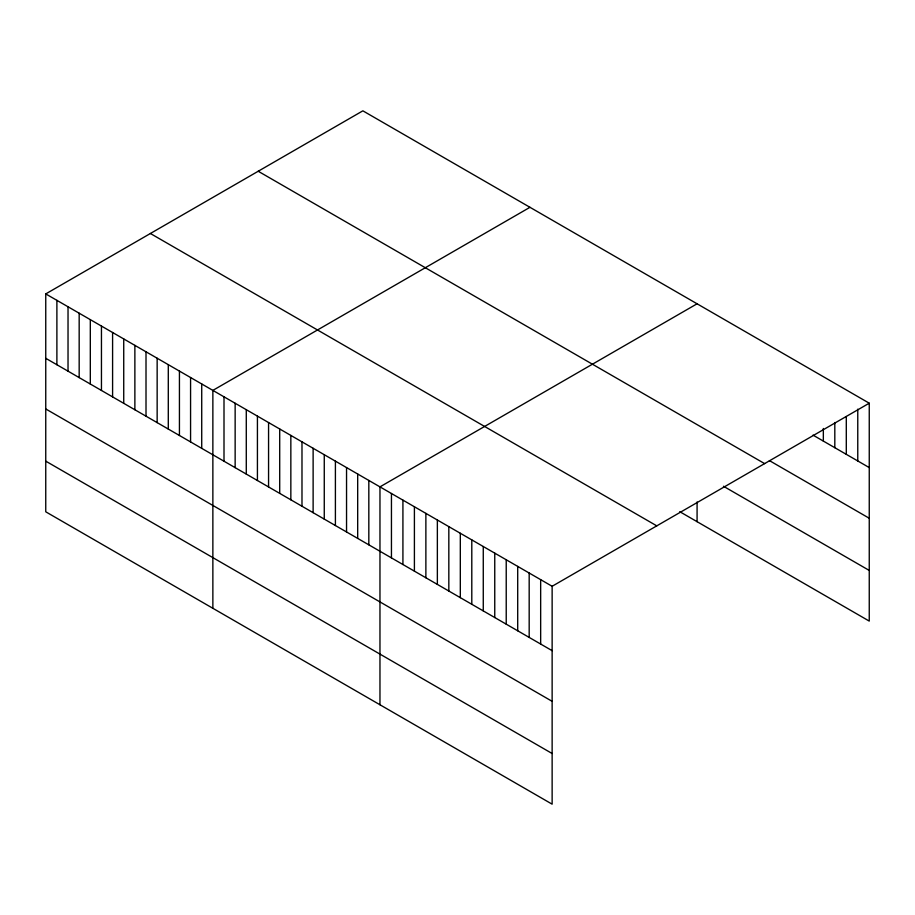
<?xml version="1.0" encoding="UTF-8"?>
<svg xmlns="http://www.w3.org/2000/svg" width="915" height="915" viewBox="0 0 915 915"><rect width="100%" height="100%" fill="white"/><g stroke="black" fill="none" stroke-linecap="round" stroke-linejoin="round"><path stroke-width="1.37" d="M45.75 293.909L552.134 586.275L552.134 804.171L45.75 511.805L45.75 293.909L362.866 110.829L869.25 403.195L869.25 621.091L679.754 511.679M529.968 207.305L212.863 390.396L212.863 608.292M697.081 303.791L379.965 486.872L379.965 704.767M552.134 586.275L869.25 403.195M813.012 435.117L869.25 467.588M769.389 460.588L869.25 518.245M258.213 171.254L764.608 463.608M723.479 486.265L869.25 570.434M150.392 233.497L656.787 525.862M45.75 358.303L552.134 650.668M45.75 408.959L552.134 701.325M45.75 461.149L552.134 753.514M857.767 409.165L857.767 460.954M846.295 416.531L846.295 454.332M834.812 422.513L834.812 447.709M823.34 428.483L823.34 441.076M697.081 501.98L697.081 521.687M540.662 579.653L540.662 644.046M529.179 573.019L529.179 637.412M517.707 566.396L517.707 630.79M506.224 559.763L506.224 624.156M494.752 553.14L494.752 617.534M483.269 546.518L483.269 610.911M471.797 539.884L471.797 604.277M460.314 533.262L460.314 597.655M448.83 526.628L448.83 591.021M437.359 520.006L437.359 584.399M425.875 513.384L425.875 577.777M414.404 506.75L414.404 571.143M402.92 500.128L402.92 564.521M391.448 493.494L391.448 557.898M368.825 480.444L368.825 544.837M357.685 474.004L357.685 538.397M346.545 467.576L346.545 531.97M335.405 461.149L335.405 525.542M324.265 454.709L324.265 519.102M313.124 448.281L313.124 512.675M301.984 441.853L301.984 506.247M290.844 435.414L290.844 499.807M279.704 428.986L279.704 493.379M268.564 422.547L268.564 486.952M257.424 416.119L257.424 480.512M246.284 409.691L246.284 474.084M235.144 403.252L235.144 467.645M224.003 396.824L224.003 461.217M201.723 383.957L201.723 448.35M190.572 377.529L190.572 441.922M179.431 371.101L179.431 435.494M168.291 364.662L168.291 429.055M157.151 358.234L157.151 422.627M146.011 351.806L146.011 416.199M134.871 345.367L134.871 409.76M123.731 338.939L123.731 403.332M112.591 332.5L112.591 396.904M101.451 326.072L101.451 390.465M90.31 319.644L90.31 384.037M79.17 313.204L79.17 377.609M68.03 306.777L68.03 371.17M56.89 300.349L56.89 364.742"/></g></svg>
